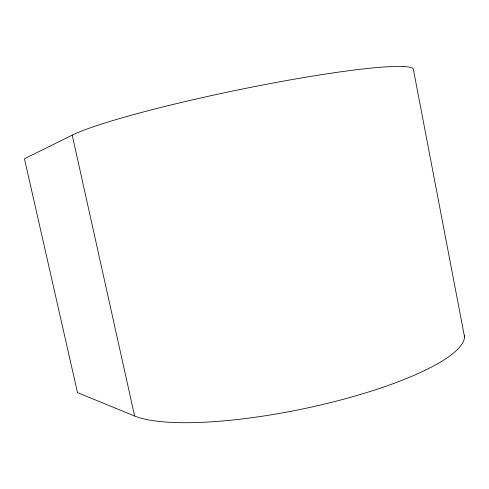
<?xml version="1.0" encoding="UTF-8"?>
<svg xmlns="http://www.w3.org/2000/svg" width="489" height="489" viewBox="0 0 489 489"><rect width="100%" height="100%" fill="white"/><g stroke="black" fill="none" stroke-linecap="round" stroke-linejoin="round"><path stroke-width="0.73" d="M464.55 336.994L413.242 68.698A178.503 15.636 -11.7 0 0 259.048 85.716A178.503 15.636 -11.7 0 0 72.207 135.147L24.45 158.76L77.5 392.6L134.622 416.017A174.384 40.122 -11.7 0 0 327.398 403.364A174.384 40.122 -11.7 0 0 464.526 335.533M72.207 135.147L134.622 416.017"/></g></svg>
